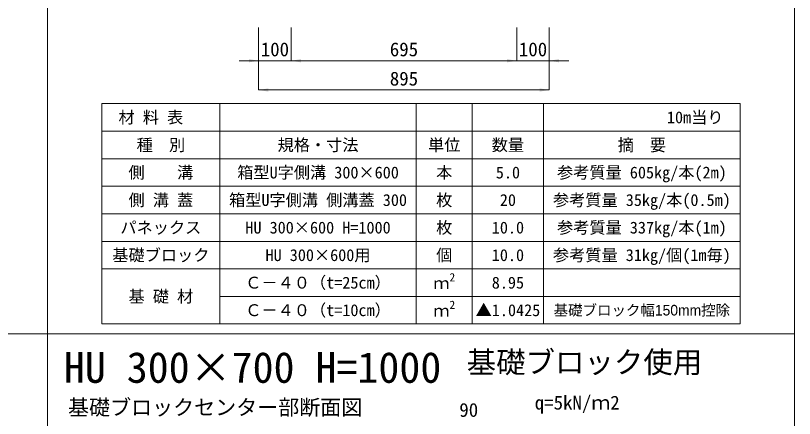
# Model space of a CAD drawing. Units: millimetres at full size. Extents: x 187207 to 255567, y 882048 to 905686.
# Drawn here: x 212099 to 214497, y 888688 to 889927 of the extents above; entities that cross this region are included whole.
import ezdxf
from ezdxf.enums import TextEntityAlignment as Align

# ---------------------------------------------------------------- set-up
doc = ezdxf.new("R2010")
doc.units = ezdxf.units.MM
doc.header["$LTSCALE"] = 20
for name, color, linetype, lineweight in [('0_2', 7, 'Continuous', 20), ('Defpoints_3', 8, 'Continuous', 0), ('図枠', 5, 'Continuous', 13), ('寸法・材料表', 7, 'Continuous', 13), ('寸法線', 7, 'Continuous', 13)]:
    doc.layers.add(name, color=color, linetype=linetype, lineweight=lineweight)
doc.layers.add('文字', color=7, linetype='Continuous')
doc.styles.add('ＭＳ ゴシック', font='')
doc.styles.add('ＭＳ Ｐゴシック', font='')
doc.styles.get('ＭＳ ゴシック').set_extended_font_data('MS Gothic')
doc.styles.get('ＭＳ Ｐゴシック').set_extended_font_data('MS PGothic')

# ---------------------------------------------------------------- blocks, each defined once
blk = doc.blocks.new('filled_arrow')
at = {"color": 0, "linetype": 'Continuous', "lineweight": -2}
blk.add_solid([(7.5, 1.25), (0, 0), (7.5, -1.25)], dxfattribs=at)

msp = doc.modelspace()

# ---------------------------------------------------------------- linework, layer by layer
at = {"layer": 'Defpoints_3'}
for p, q in [((212364.72, 889656.41), (214330.03, 889656.41)), ((212364.72, 889656.41), (212364.72, 889571.23)), ((212727.72, 889656.41), (212727.72, 889571.23)), ((213332.72, 889656.41), (213332.72, 889571.23)), ((213505.03, 889656.41), (213505.03, 889571.23)), ((213725.03, 889656.41), (213725.03, 889571.23)), ((214330.03, 889656.41), (214330.03, 889571.23))]:
    msp.add_line(p, q, dxfattribs=at)
at = {"layer": '図枠'}
for p, q in [((212197.37, 904948.33), (212197.37, 882048.33)), ((214497.37, 904948.33), (214497.37, 882048.33)), ((194897.37, 888948.33), (214497.37, 888948.33))]:
    msp.add_line(p, q, dxfattribs=at)
at = {"layer": '寸法・材料表'}
for p, q in [((212364.72, 889571.23), (214330.03, 889571.23)), ((212364.72, 889571.23), (212364.72, 888978.33)), ((212727.72, 889571.23), (212727.72, 888978.33)), ((213332.72, 889571.23), (213332.72, 888978.33)), ((213505.03, 889571.23), (213505.03, 888978.33)), ((213725.03, 889571.23), (213725.03, 888978.33)), ((214330.03, 889571.23), (214330.03, 888978.33)), ((212364.72, 889486.53), (214330.03, 889486.53)), ((212364.72, 889401.83), (214330.03, 889401.83)), ((212364.72, 889317.13), (214330.03, 889317.13)), ((212364.72, 889232.43), (214330.03, 889232.43)), ((212364.72, 889147.73), (214330.03, 889147.73)), ((212727.72, 889063.03), (214330.03, 889063.03)), ((212364.72, 888978.33), (214330.03, 888978.33))]:
    msp.add_line(p, q, dxfattribs=at)
at = {"layer": '寸法線'}
for p, q in [((212847.37, 889890.37), (212847.37, 889787.9)), ((212847.37, 889890.37), (212847.37, 889697.93)), ((212947.37, 889890.37), (212947.37, 889787.9)), ((212947.37, 889890.37), (212947.37, 889787.9)), ((213642.37, 889890.37), (213642.37, 889787.9)), ((213642.37, 889890.37), (213642.37, 889787.9)), ((213742.37, 889890.37), (213742.37, 889787.9)), ((213742.37, 889890.37), (213742.37, 889697.93)), ((212787.37, 889787.9), (213007.37, 889787.9)), ((212947.37, 889787.9), (213642.37, 889787.9)), ((213582.37, 889787.9), (213802.37, 889787.9)), ((213742.37, 889697.93), (212847.37, 889697.93))]:
    msp.add_line(p, q, dxfattribs=at)

# ---------------------------------------------------------------- block references
at = {"layer": '寸法線', "xscale": 4, "yscale": 4, "rotation": 180}
for p in [(212847.37, 889787.9), (213642.37, 889787.9), (213642.37, 889787.9), (213742.37, 889697.93)]:
    msp.add_blockref('filled_arrow', p, dxfattribs=at)
at = {"layer": '寸法線', "xscale": 4, "yscale": 4}
for p in [(212947.37, 889787.9), (212947.37, 889787.9), (213742.37, 889787.9), (212847.37, 889697.93)]:
    msp.add_blockref('filled_arrow', p, dxfattribs=at)

# ---------------------------------------------------------------- texts
at = {"layer": '0_2', "style": 'ＭＳ ゴシック'}
msp.add_text('基礎ブロックセンター部断面図', height=47.47, dxfattribs=at).set_placement((212260.14, 888683.91), align=Align.BOTTOM_LEFT)
at = {"layer": '寸法・材料表', "style": 'ＭＳ ゴシック'}
msp.add_text('\u3000材 料 表', height=36.55, dxfattribs=at).set_placement((212365.88, 889613.82), align=Align.MIDDLE_LEFT)
msp.add_text('10m当り\u3000', height=36.55, dxfattribs=at).set_placement((214328.86, 889613.82), align=Align.MIDDLE_RIGHT)
at = {"layer": '寸法・材料表'}
for s, height, style, p in [('種\u3000別', 36.55, 'ＭＳ ゴシック', (212546.22, 889528.88)), ('規格・寸法', 36.55, 'ＭＳ ゴシック', (213030.22, 889528.88)), ('単位', 36.55, 'ＭＳ ゴシック', (213418.87, 889528.88)), ('数量', 36.55, 'ＭＳ ゴシック', (213615.03, 889528.88)), ('側\u3000\u3000溝', 36.55, 'ＭＳ ゴシック', (212546.22, 889444.18)), ('箱型U字側溝 300×600', 36.55, 'ＭＳ ゴシック', (213030.22, 889444.18)), ('本', 36.55, 'ＭＳ ゴシック', (213418.87, 889444.18)), ('5.0', 36.55, 'ＭＳ ゴシック', (213615.03, 889444.18)), ('参考質量 605kg/本(2m)', 36.55, 'ＭＳ ゴシック', (214027.53, 889444.18)), ('側 溝 蓋', 36.55, 'ＭＳ ゴシック', (212546.22, 889359.48)), ('箱型U字側溝 側溝蓋 300', 36.55, 'ＭＳ ゴシック', (213030.22, 889359.48)), ('枚', 36.55, 'ＭＳ ゴシック', (213418.87, 889359.48)), ('20', 36.55, 'ＭＳ ゴシック', (213615.03, 889359.48)), ('参考質量 35kg/本(0.5m)', 36.55, 'ＭＳ ゴシック', (214027.53, 889359.48)), ('パネックス', 36.55, 'ＭＳ ゴシック', (212546.22, 889274.78)), ('HU 300×600 H=1000', 36.55, 'ＭＳ ゴシック', (213030.22, 889274.78)), ('枚', 36.55, 'ＭＳ ゴシック', (213418.87, 889274.78)), ('10.0', 36.55, 'ＭＳ ゴシック', (213615.03, 889274.78)), ('参考質量 337kg/本(1m)', 36.55, 'ＭＳ ゴシック', (214027.53, 889274.78)), ('基礎ブロック', 36.55, 'ＭＳ ゴシック', (212546.22, 889190.08)), ('HU 300×600用', 36.55, 'ＭＳ ゴシック', (213030.22, 889190.08)), ('個', 36.55, 'ＭＳ ゴシック', (213418.87, 889190.08)), ('10.0', 36.55, 'ＭＳ ゴシック', (213615.03, 889190.08)), ('参考質量 31kg/個(1m毎)', 36.55, 'ＭＳ ゴシック', (214027.53, 889190.08)), ('Ｃ－４０（t=25cm）', 36.55, 'ＭＳ ゴシック', (213030.22, 889105.38)), ('8.95', 36.55, 'ＭＳ ゴシック', (213615.03, 889105.38)), ('基 礎 材', 36.55, 'ＭＳ ゴシック', (212546.22, 889063.03)), ('Ｃ－４０（t=10cm）', 36.55, 'ＭＳ ゴシック', (213030.22, 889020.68)), ('▲1.0425', 36.55, 'ＭＳ ゴシック', (213615.03, 889020.68)), ('基礎ブロック幅150mm控除', 32.66, 'ＭＳ Ｐゴシック', (214027.53, 889020.68))]:
    msp.add_text(s, height=height, dxfattribs=dict(at, style=style)).set_placement(p, align=Align.MIDDLE_CENTER)
at = {"layer": '寸法・材料表', "style": 'ＭＳ Ｐゴシック', "width": 0.95}
msp.add_text('摘\u3000要', height=38.1, dxfattribs=at).set_placement((214027.53, 889528.88), align=Align.MIDDLE_CENTER)
at = {"layer": '寸法・材料表', "style": 'ＭＳ ゴシック'}
for s, height, p in [('2', 25.59, (213435.08, 889101.41)), ('ｍ', 36.55, (213385.22, 889074.46)), ('ｍ', 36.55, (213385.22, 888989.76)), ('2', 25.59, (213435.08, 889016.71))]:
    msp.add_text(s, height=height, dxfattribs=at).set_placement(p, align=Align.BOTTOM_LEFT)
at = {"layer": '寸法線', "style": 'ＭＳ ゴシック'}
for s, p in [('100', (212897.37, 889822.9)), ('695', (213294.87, 889822.9)), ('100', (213692.37, 889822.9)), ('895', (213294.87, 889732.93)), ('90', (213494.37, 888713.92))]:
    msp.add_text(s, height=42.72, dxfattribs=at).set_placement(p, align=Align.MIDDLE_CENTER)
at = {"layer": '文字', "style": 'ＭＳ ゴシック'}
for s, height, p in [('HU 300×700 H=1000', 94.94, (212247.37, 888768.83)), ('q=5kN/ｍ2', 42.72, (213697.67, 888702.19))]:
    msp.add_text(s, height=height, dxfattribs=at).set_placement(p, align=Align.BOTTOM_LEFT)
msp.add_text('基礎ブロック使用', height=66.46, dxfattribs=at).set_placement((214213.33, 888807.68), align=Align.BOTTOM_RIGHT)

doc.saveas('drawing.dxf')
